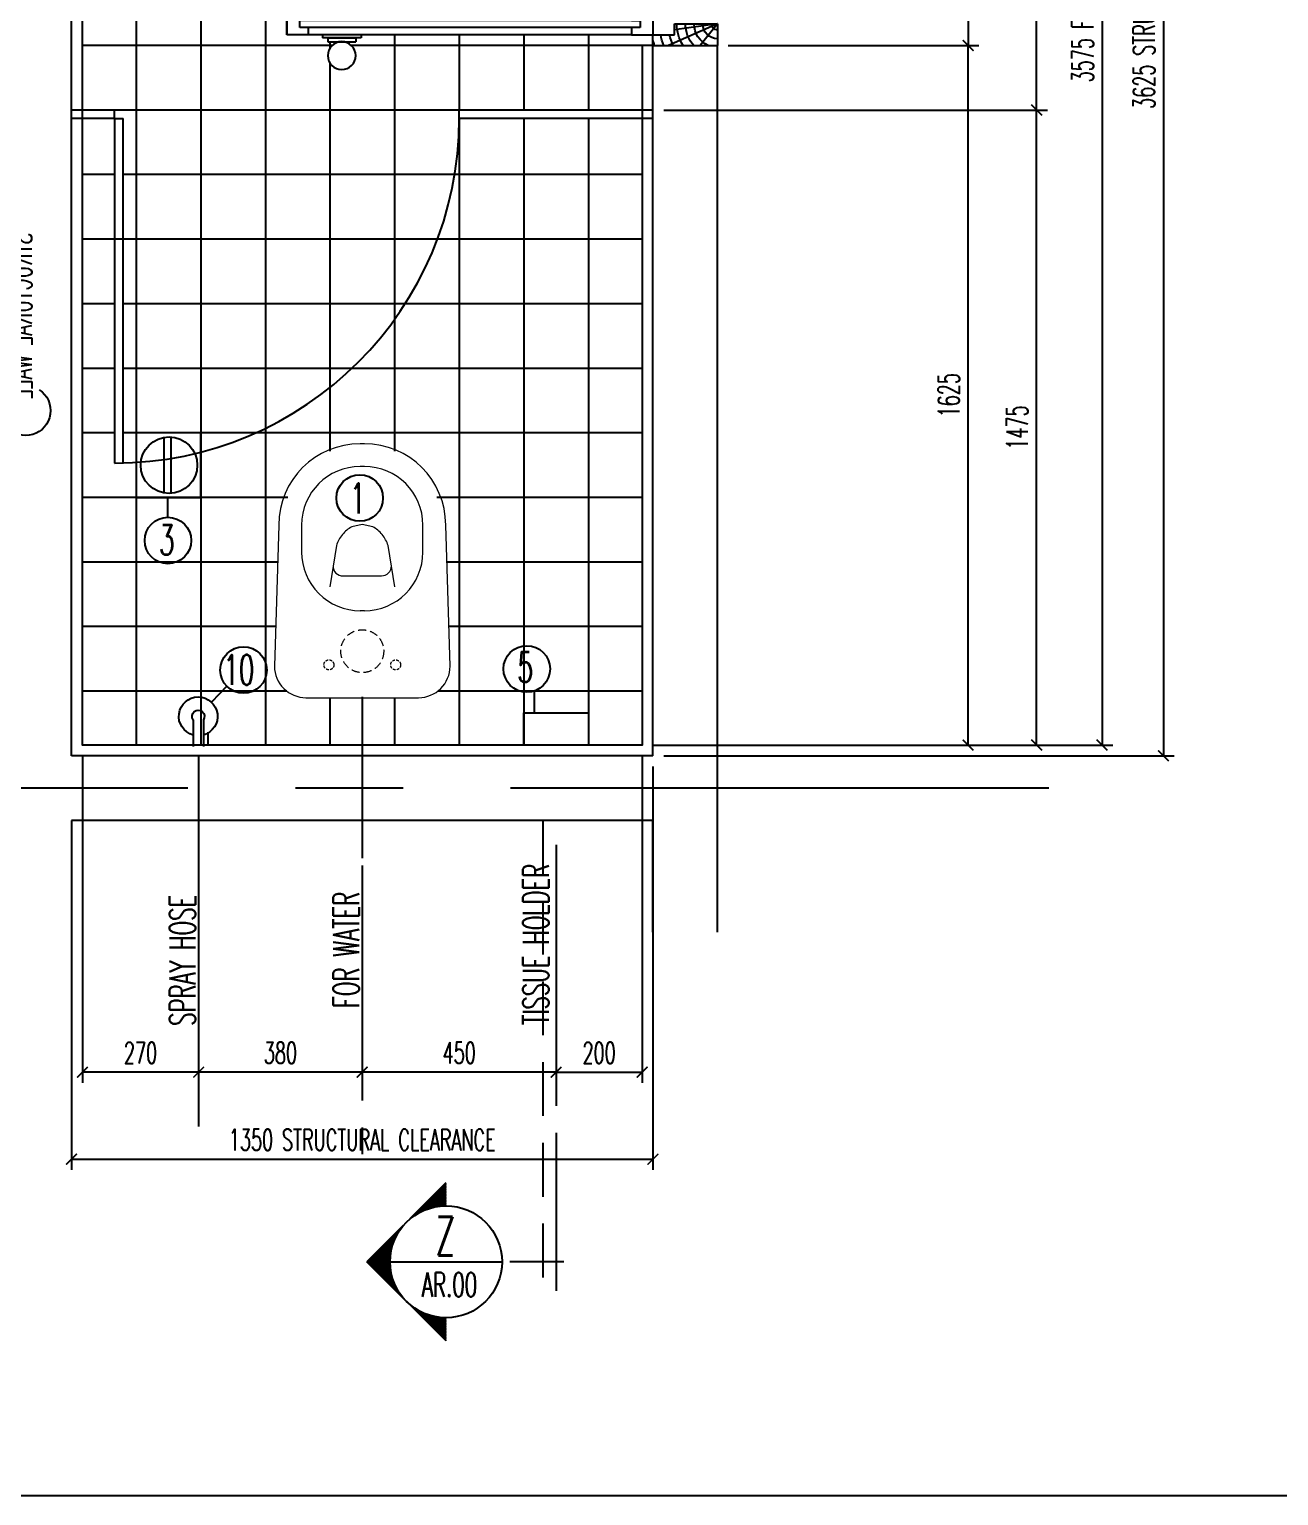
# Model space of a CAD drawing. Extents: x -171191 to -142314, y 196391 to 216316.
# Drawn here: x -165503 to -162602, y 196391 to 199797 of the extents above; entities that cross this region are included whole.
import ezdxf
from ezdxf.enums import TextEntityAlignment as Align

# ---------------------------------------------------------------- set-up
doc = ezdxf.new("R2010")
doc.units = 0
doc.header["$LTSCALE"] = 500
doc.header["$MEASUREMENT"] = 0
for name, pattern in [('CENTER2', [1.125, 0.75, -0.125, 0.125, -0.125]), ('CENTERX2', [4, 2.5, -0.5, 0.5, -0.5]), ('HIDDEN', [0.375, 0.25, -0.125]), ('HIDDEN2', [0.1875, 0.125, -0.0625])]:
    doc.linetypes.add(name, pattern=pattern)
doc.layers.get('0').update_dxf_attribs({"linetype": 'CONTINUOUS'})
doc.layers.get('DEFPOINTS').update_dxf_attribs({"linetype": 'CONTINUOUS'})
for name, color, linetype in [('AXES', 11, 'CENTERX2'), ('AXIS', 11, 'CENTER2'), ('DIM', 4, 'CONTINUOUS'), ('DIM-NEW', 4, 'CONTINUOUS'), ('Dimout', 4, 'CONTINUOUS'), ('DOOR', 2, 'CONTINUOUS'), ('DW', 7, 'CONTINUOUS'), ('ELE', 3, 'CONTINUOUS'), ('ELEV-MARK', 6, 'CONTINUOUS'), ('FIX', 2, 'CONTINUOUS'), ('JUMP', 2, 'CONTINUOUS'), ('PART', 9, 'CONTINUOUS'), ('Plaster', 7, 'CONTINUOUS'), ('Tile', 5, 'CONTINUOUS'), ('TITLE', 1, 'CONTINUOUS'), ('TXT', 2, 'CONTINUOUS'), ('WALL', 6, 'CONTINUOUS')]:
    doc.layers.add(name, color=color, linetype=linetype)
doc.styles.add('ROMANS', font='romans.shx', dxfattribs={"width": 0.6})
doc.dimstyles.new('R50', dxfattribs={"dimscale": 0, "dimtxt": 0.06, "dimasz": 0.03, "dimexe": 0.03, "dimexo": 0.03, "dimgap": 0.03, "dimtad": 1, "dimdec": 0, "dimlfac": 1000, "dimzin": 13, "dimdsep": 46, "dimtxsty": 'ROMANS', "dimblk": 'ARCHTICK', "dimcen": 0.09, "dimclrd": 4, "dimclre": 4, "dimclrt": 2, "dimadec": 0, "dimazin": 0, "dimtfac": 1, "dimtdec": 0, "dimtofl": 0, "dimtmove": 2, "dimatfit": 3, "dimldrblk": 'CLOSEDBLANK', "dimfxl": 0, "dimtolj": 1, "dimtzin": 0, "dimarcsym": 0})

# ---------------------------------------------------------------- blocks, each defined once
blk = doc.blocks.new('A0-BOX')
at = {"layer": 'TITLE'}
blk.add_line((0, 0), (113.3, 0), dxfattribs=at)
blk = doc.blocks.new('_ARCHTICK')
at = {"color": 0, "linetype": 'ByBlock', "const_width": 0.15}
blk.add_lwpolyline([(-0.5, -0.5), (0.5, 0.5)], dxfattribs=at)
blk = doc.blocks.new('*D70')
at = {"layer": 'DEFPOINTS', "color": 0}
for p in [(-164055, 201709.2), (-163164.1, 201709.2), (-164055, 199609.2)]:
    blk.add_point(p, dxfattribs=at)
at = {"layer": 'Dimout', "color": 4, "lineweight": -2}
for p, q in [((-164030, 201709.2), (-163139.1, 201709.2)), ((-163164.1, 199609.2), (-163164.1, 201709.2)), ((-164030, 199609.2), (-163139.1, 199609.2))]:
    blk.add_line(p, q, dxfattribs=at)
at = {"layer": 'Dimout', "color": 4, "lineweight": -2, "xscale": 25, "yscale": 25, "zscale": 25}
for p, rotation in [((-163164.1, 201709.2), 90), ((-163164.1, 199609.2), 270)]:
    blk.add_blockref('_ARCHTICK', p, dxfattribs=dict(at, rotation=rotation))
at = {"layer": 'Dimout', "color": 2, "insert": (-163209.1, 200659.2), "char_height": 50, "attachment_point": 5, "rotation": 90, "style": 'ROMANS'}
blk.add_mtext('\\A1;2100', dxfattribs=at)
blk = doc.blocks.new('_ClosedBlank')
at = {"color": 0, "linetype": 'ByBlock', "lineweight": -2}
for p, q in [((-1, 0.17), (0, 0)), ((-1, 0.17), (-1, -0.17)), ((0, 0), (-1, -0.17))]:
    blk.add_line(p, q, dxfattribs=at)
blk = doc.blocks.new('*D50')
at = {"layer": 'DEFPOINTS', "color": 0}
for p in [(-164055, 201734.2), (-164055, 198109.2), (-162869.7, 198109.2)]:
    blk.add_point(p, dxfattribs=at)
at = {"layer": 'Dimout', "color": 4, "lineweight": -2}
for p, q in [((-164030, 201734.2), (-162844.7, 201734.2)), ((-162869.7, 201734.2), (-162869.7, 198109.2)), ((-164030, 198109.2), (-162844.7, 198109.2))]:
    blk.add_line(p, q, dxfattribs=at)
at = {"layer": 'Dimout', "color": 4, "lineweight": -2, "xscale": 25, "yscale": 25, "zscale": 25}
for p, rotation in [((-162869.7, 201734.2), 90), ((-162869.7, 198109.2), 270)]:
    blk.add_blockref('_ARCHTICK', p, dxfattribs=dict(at, rotation=rotation))
at = {"layer": 'Dimout', "color": 2, "insert": (-162914.7, 199921.7), "char_height": 50, "attachment_point": 5, "rotation": 90, "style": 'ROMANS'}
blk.add_mtext('\\A1;3625 STRUCTURAL CLEARANCE', dxfattribs=at)
blk = doc.blocks.new('*D49')
at = {"layer": 'DEFPOINTS', "color": 0}
for p in [(-164080, 201709.2), (-164080, 198134.2), (-163012.1, 198134.2)]:
    blk.add_point(p, dxfattribs=at)
at = {"layer": 'Dimout', "color": 4, "lineweight": -2}
for p, q in [((-164055, 201709.2), (-162987.1, 201709.2)), ((-163012.1, 201709.2), (-163012.1, 198134.2)), ((-164055, 198134.2), (-162987.1, 198134.2))]:
    blk.add_line(p, q, dxfattribs=at)
at = {"layer": 'Dimout', "color": 4, "lineweight": -2, "xscale": 25, "yscale": 25, "zscale": 25}
for p, rotation in [((-163012.1, 201709.2), 90), ((-163012.1, 198134.2), 270)]:
    blk.add_blockref('_ARCHTICK', p, dxfattribs=dict(at, rotation=rotation))
at = {"layer": 'Dimout', "color": 2, "insert": (-163057.1, 199921.7), "char_height": 50, "attachment_point": 5, "rotation": 90, "style": 'ROMANS'}
blk.add_mtext('\\A1;3575 FINISH CLEARANCE', dxfattribs=at)
blk = doc.blocks.new('*X33')
at = {"color": 0}
for p, q in [((14608.2, 7876.6), (14819.3, 8087.6)), ((14625.3, 7890.1), (14821.1, 8085.9)), ((14637.3, 7898.5), (14822.8, 8084.1)), ((14647.2, 7905), (14824.6, 8082.3)), ((14656, 7910.3), (14826.4, 8080.6)), ((14664.1, 7914.7), (14828.1, 8078.8)), ((14671.5, 7918.6), (14829.9, 8077)), ((14678.4, 7922), (14831.7, 8075.3)), ((14685, 7925.1), (14833.4, 8073.5)), ((14691.3, 7927.9), (14835.2, 8071.7)), ((14697.4, 7930.3), (14837, 8070)), ((14703.2, 7932.6), (14838.7, 8068.2)), ((14708.8, 7934.7), (14840.5, 8066.4)), ((14714.2, 7936.6), (14842.3, 8064.7)), ((14719.5, 7938.3), (14844, 8062.9)), ((14724.6, 7939.9), (14845.8, 8061.1)), ((14729.6, 7941.4), (14847.6, 8059.3)), ((14734.5, 7942.7), (14849.3, 8057.6)), ((14739.3, 7944), (14851.1, 8055.8)), ((14743.9, 7945.1), (14852.9, 8054)), ((14748.5, 7946.1), (14854.6, 8052.3)), ((14753, 7947.1), (14856.4, 8050.5)), ((14757.4, 7948), (14858.2, 8048.7)), ((14761.8, 7948.8), (14859.9, 8047)), ((14766, 7949.5), (14861.7, 8045.2)), ((14770.2, 7950.2), (14863.5, 8043.4)), ((14774.3, 7950.8), (14865.3, 8041.7)), ((14778.4, 7951.3), (14867, 8039.9)), ((14782.4, 7951.8), (14868.8, 8038.1)), ((14786.4, 7952.2), (14870.6, 8036.4)), ((14790.3, 7952.5), (14872.3, 8034.6)), ((14794.1, 7952.9), (14874.1, 8032.8)), ((14797.9, 7953.1), (14875.9, 8031.1)), ((14801.7, 7953.3), (14877.6, 8029.3)), ((14805.4, 7953.5), (14879.4, 8027.5)), ((14809, 7953.6), (14881.2, 8025.8)), ((14812.7, 7953.7), (14882.9, 8024)), ((14816.2, 7953.8), (14884.7, 8022.2)), ((14819.8, 7953.8), (14886.5, 8020.5)), ((14823.3, 7953.7), (14888.2, 8018.7)), ((14826.8, 7953.7), (14890, 8016.9)), ((14830.2, 7953.6), (14891.8, 8015.2)), ((14833.6, 7953.4), (14893.5, 8013.4)), ((14836.9, 7953.3), (14895.3, 8011.6)), ((14840.3, 7953), (14897.1, 8009.8)), ((14843.6, 7952.8), (14898.8, 8008.1)), ((14846.8, 7952.5), (14900.6, 8006.3)), ((14850.1, 7952.2), (14902.4, 8004.5)), ((14853.3, 7951.9), (14904.1, 8002.8)), ((14856.5, 7951.6), (14905.9, 8001)), ((14859.6, 7951.2), (14907.7, 7999.2)), ((14862.7, 7950.8), (14909.4, 7997.5)), ((14865.8, 7950.3), (14911.2, 7995.7)), ((14868.9, 7949.9), (14913, 7993.9)), ((14871.9, 7949.4), (14914.7, 7992.2)), ((14875, 7948.8), (14916.5, 7990.4)), ((14877.9, 7948.3), (14918.3, 7988.6)), ((14880.9, 7947.7), (14920.1, 7986.9)), ((14883.9, 7947.1), (14921.8, 7985.1)), ((14886.8, 7946.5), (14923.6, 7983.3)), ((14889.7, 7945.9), (14925.4, 7981.6)), ((14892.6, 7945.2), (14927.1, 7979.8)), ((14895.4, 7944.6), (14928.9, 7978)), ((14898.2, 7943.8), (14930.7, 7976.3)), ((14901.1, 7943.1), (14932.4, 7974.5)), ((14903.8, 7942.4), (14934.2, 7972.7)), ((14906.6, 7941.6), (14936, 7971)), ((14909.4, 7940.8), (14937.7, 7969.2)), ((14912.1, 7940), (14939.5, 7967.4)), ((14914.8, 7939.2), (14941.3, 7965.7)), ((14917.5, 7938.3), (14943, 7963.9)), ((14920.2, 7937.5), (14944.8, 7962.1)), ((14922.8, 7936.6), (14946.6, 7960.4)), ((14925.4, 7935.7), (14948.3, 7958.6)), ((14928.1, 7934.8), (14950.1, 7956.8)), ((14930.6, 7933.8), (14951.9, 7955)), ((14933.2, 7932.9), (14953.6, 7953.3)), ((14935.8, 7931.9), (14955.4, 7951.5)), ((14938.3, 7930.9), (14957.2, 7949.7)), ((14940.8, 7929.9), (14958.9, 7948)), ((14943.3, 7928.8), (14960.7, 7946.2)), ((14945.8, 7927.8), (14962.5, 7944.4)), ((14948.3, 7926.7), (14964.2, 7942.7)), ((14950.8, 7925.7), (14966, 7940.9)), ((14953.2, 7924.6), (14967.8, 7939.1)), ((14955.6, 7923.4), (14969.5, 7937.4)), ((14958, 7922.3), (14971.3, 7935.6)), ((14960.4, 7921.2), (14973.1, 7933.8)), ((14962.8, 7920), (14974.9, 7932.1)), ((14965.1, 7918.8), (14976.6, 7930.3)), ((14967.5, 7917.6), (14978.4, 7928.5)), ((14969.8, 7916.4), (14980.2, 7926.8)), ((14972.1, 7915.2), (14981.9, 7925)), ((14974.4, 7914), (14983.7, 7923.2)), ((14976.7, 7912.7), (14985.5, 7921.5)), ((14979, 7911.4), (14987.2, 7919.7)), ((14360.4, 7628.8), (14570.7, 7839.1)), ((14981.2, 7910.1), (14989, 7917.9)), ((14983.4, 7908.8), (14990.8, 7916.2)), ((14985.7, 7907.5), (14992.5, 7914.4)), ((14987.9, 7906.2), (14994.3, 7912.6)), ((14990, 7904.8), (14996.1, 7910.9)), ((14992.2, 7903.5), (14997.8, 7909.1)), ((14994.4, 7902.1), (14999.6, 7907.3)), ((14996.5, 7900.7), (15001.4, 7905.6)), ((14998.6, 7899.3), (15003.1, 7903.8)), ((15000.8, 7897.9), (15004.9, 7902)), ((15002.9, 7896.4), (15006.7, 7900.2)), ((15005, 7895), (15008.4, 7898.5)), ((15007, 7893.5), (15010.2, 7896.7)), ((15009.1, 7892.1), (15012, 7894.9)), ((15011.1, 7890.6), (15013.7, 7893.2)), ((15013.2, 7889.1), (15015.5, 7891.4)), ((15015.2, 7887.5), (15017.3, 7889.6)), ((15017.2, 7886), (15019, 7887.9)), ((15019.2, 7884.5), (15020.8, 7886.1)), ((15021.1, 7882.9), (15022.6, 7884.3)), ((15023.1, 7881.3), (15024.3, 7882.6)), ((15025, 7879.7), (15026.1, 7880.8)), ((15027, 7878.1), (15027.9, 7879)), ((15028.9, 7876.5), (15029.7, 7877.3)), ((15030.8, 7874.9), (15031.4, 7875.5)), ((15032.7, 7873.2), (15033.2, 7873.7)), ((15034.6, 7871.6), (15035, 7872)), ((15036.4, 7869.9), (15036.7, 7870.2)), ((15038.3, 7868.2), (15038.5, 7868.4)), ((15040.1, 7866.5), (15040.3, 7866.7)), ((15041.9, 7864.8), (15042, 7864.9)), ((15043.7, 7863.1), (15043.8, 7863.1)), ((15045.5, 7861.3), (15045.6, 7861.4)), ((15047.3, 7859.6), (15047.3, 7859.6)), ((15050.9, 7856), (15050.9, 7856.1)), ((15052.6, 7854.2), (15052.6, 7854.3)), ((15054.3, 7852.4), (15054.4, 7852.5)), ((15056, 7850.6), (15056.2, 7850.8)), ((15057.7, 7848.8), (15057.9, 7849)), ((15059.4, 7846.9), (15059.7, 7847.2)), ((15061.1, 7845.1), (15061.5, 7845.4)), ((15062.8, 7843.2), (15063.2, 7843.7)), ((15064.4, 7841.3), (15065, 7841.9)), ((15066, 7839.4), (15066.8, 7840.1)), ((15067.7, 7837.5), (15068.5, 7838.4)), ((15069.3, 7835.6), (15070.3, 7836.6)), ((15070.8, 7833.6), (15072.1, 7834.8)), ((14364, 7628.8), (14557.2, 7822)), ((14367.5, 7628.8), (14548.8, 7810)), ((14371, 7628.8), (14542.3, 7800.1)), ((14374.6, 7628.8), (14537, 7791.3)), ((14378.1, 7628.8), (14532.6, 7783.2)), ((14381.6, 7628.8), (14528.7, 7775.8)), ((14385.2, 7628.8), (14525.3, 7768.9)), ((14388.7, 7628.8), (14522.2, 7762.3)), ((14392.3, 7628.8), (14519.4, 7756)), ((14395.8, 7628.8), (14517, 7749.9)), ((15072.4, 7831.7), (15073.8, 7833.1)), ((15074, 7829.7), (15075.6, 7831.3)), ((15075.5, 7827.7), (15077.4, 7829.5)), ((15077.1, 7825.7), (15079.1, 7827.8)), ((15078.6, 7823.7), (15080.9, 7826)), ((15080.1, 7821.7), (15082.7, 7824.2)), ((15081.6, 7819.6), (15084.5, 7822.5)), ((15083.1, 7817.6), (15086.2, 7820.7)), ((15084.5, 7815.5), (15088, 7818.9)), ((15086, 7813.4), (15089.8, 7817.2)), ((15087.4, 7811.3), (15091.5, 7815.4)), ((15088.9, 7809.2), (15093.3, 7813.6)), ((15090.3, 7807.1), (15095.1, 7811.9)), ((15091.7, 7804.9), (15096.8, 7810.1)), ((15093, 7802.8), (15098.6, 7808.3)), ((15094.4, 7800.6), (15100.4, 7806.6)), ((15095.7, 7798.4), (15102.1, 7804.8)), ((15097.1, 7796.2), (15103.9, 7803)), ((15098.4, 7794), (15105.7, 7801.3)), ((15099.7, 7791.8), (15107.4, 7799.5)), ((15101, 7789.5), (15109.2, 7797.7)), ((15102.3, 7787.2), (15111, 7796)), ((15103.5, 7785), (15112.7, 7794.2)), ((15104.8, 7782.7), (15114.5, 7792.4)), ((15106, 7780.4), (15116.3, 7790.6)), ((15107.2, 7778.1), (15118, 7788.9)), ((15108.4, 7775.7), (15119.8, 7787.1)), ((15109.6, 7773.4), (15121.6, 7785.3)), ((15110.8, 7771), (15123.3, 7783.6)), ((15111.9, 7768.6), (15125.1, 7781.8)), ((15113, 7766.2), (15126.9, 7780)), ((15114.2, 7763.8), (15128.6, 7778.3)), ((15115.3, 7761.3), (15130.4, 7776.5)), ((15116.3, 7758.9), (15132.2, 7774.7)), ((15117.4, 7756.4), (15134, 7773)), ((15118.5, 7753.9), (15135.7, 7771.2)), ((15119.5, 7751.4), (15137.5, 7769.4)), ((15120.5, 7748.9), (15139.3, 7767.7)), ((15121.5, 7746.4), (15141, 7765.9)), ((15122.5, 7743.8), (15142.8, 7764.1)), ((15123.4, 7741.2), (15144.6, 7762.4)), ((15124.4, 7738.7), (15146.3, 7760.6)), ((15125.3, 7736), (15148.1, 7758.8)), ((15126.2, 7733.4), (15149.9, 7757.1)), ((15127.1, 7730.8), (15151.6, 7755.3)), ((15128, 7728.1), (15153.4, 7753.5)), ((15128.8, 7725.4), (15155.2, 7751.8)), ((15129.7, 7722.7), (15156.9, 7750)), ((14399.3, 7628.8), (14514.7, 7744.1)), ((14402.9, 7628.8), (14512.6, 7738.5)), ((14406.4, 7628.8), (14510.7, 7733.1)), ((14409.9, 7628.8), (14509, 7727.8)), ((14413.5, 7628.8), (14507.4, 7722.7)), ((14417, 7628.8), (14505.9, 7717.7)), ((14420.5, 7628.8), (14504.6, 7712.8)), ((14424.1, 7628.8), (14503.3, 7708)), ((14427.6, 7628.8), (14502.2, 7703.4)), ((14431.1, 7628.8), (14501.2, 7698.8)), ((14434.7, 7628.8), (14500.2, 7694.3)), ((14438.2, 7628.8), (14499.3, 7689.9)), ((14441.8, 7628.8), (14498.5, 7685.5)), ((14445.3, 7628.8), (14497.8, 7681.3)), ((14448.8, 7628.8), (14497.1, 7677.1)), ((14452.4, 7628.8), (14496.5, 7673)), ((14455.9, 7628.8), (14496, 7668.9)), ((14459.4, 7628.8), (14495.5, 7664.9)), ((15130.5, 7720), (15158.7, 7748.2)), ((15131.3, 7717.2), (15160.5, 7746.5)), ((15132, 7714.5), (15162.2, 7744.7)), ((15132.8, 7711.7), (15164, 7742.9)), ((15133.5, 7708.9), (15165.8, 7741.1)), ((15134.2, 7706), (15167.5, 7739.4)), ((15134.9, 7703.2), (15169.3, 7737.6)), ((15135.6, 7700.3), (15171.1, 7735.8)), ((15136.2, 7697.4), (15172.8, 7734.1)), ((15136.8, 7694.5), (15174.6, 7732.3)), ((15137.4, 7691.6), (15176.4, 7730.5)), ((15138, 7688.6), (15178.1, 7728.8)), ((15138.5, 7685.6), (15179.9, 7727)), ((15139, 7682.6), (15181.7, 7725.2)), ((15139.5, 7679.6), (15183.4, 7723.5)), ((15140, 7676.5), (15185.2, 7721.7)), ((15140.4, 7673.4), (15187, 7719.9)), ((15140.9, 7670.3), (15188.8, 7718.2)), ((15141.3, 7667.1), (15190.5, 7716.4)), ((15141.6, 7664), (15192.3, 7714.6)), ((15141.9, 7660.8), (15194.1, 7712.9)), ((15142.2, 7657.5), (15195.8, 7711.1)), ((15142.5, 7654.3), (15197.6, 7709.3)), ((15142.8, 7651), (15199.4, 7707.6)), ((15143, 7647.6), (15201.1, 7705.8)), ((15143.2, 7644.3), (15202.9, 7704)), ((15143.3, 7640.9), (15204.7, 7702.3)), ((15143.4, 7637.5), (15206.4, 7700.5)), ((15143.5, 7634), (15208.2, 7698.7)), ((15143.5, 7630.5), (15210, 7697)), ((15145.3, 7628.8), (15211.7, 7695.2)), ((15148.9, 7628.8), (15213.5, 7693.4)), ((15152.4, 7628.8), (15215.3, 7691.7)), ((15155.9, 7628.8), (15217, 7689.9)), ((15159.5, 7628.8), (15218.8, 7688.1)), ((15163, 7628.8), (15220.6, 7686.3)), ((15166.5, 7628.8), (15222.3, 7684.6)), ((15170.1, 7628.8), (15224.1, 7682.8)), ((15173.6, 7628.8), (15225.9, 7681)), ((15177.1, 7628.8), (15227.6, 7679.3)), ((15180.7, 7628.8), (15229.4, 7677.5)), ((15184.2, 7628.8), (15231.2, 7675.7)), ((15187.7, 7628.8), (15232.9, 7674)), ((15191.3, 7628.8), (15234.7, 7672.2)), ((15194.8, 7628.8), (15236.5, 7670.4)), ((15198.4, 7628.8), (15238.2, 7668.7)), ((15201.9, 7628.8), (15240, 7666.9)), ((15205.4, 7628.8), (15241.8, 7665.1)), ((14463, 7628.8), (14495.1, 7660.9)), ((14466.5, 7628.8), (14494.8, 7657)), ((14470, 7628.8), (14494.4, 7653.2)), ((14473.6, 7628.8), (14494.2, 7649.4)), ((14477.1, 7628.8), (14494, 7645.6)), ((14480.6, 7628.8), (14493.8, 7641.9)), ((14484.2, 7628.8), (14493.7, 7638.3)), ((14487.7, 7628.8), (14493.6, 7634.6)), ((14491.2, 7628.8), (14493.5, 7631.1)), ((15209, 7628.8), (15243.6, 7663.4)), ((15212.5, 7628.8), (15245.3, 7661.6)), ((15216, 7628.8), (15247.1, 7659.8)), ((15219.6, 7628.8), (15248.9, 7658.1)), ((15223.1, 7628.8), (15250.6, 7656.3)), ((15226.6, 7628.8), (15252.4, 7654.5)), ((15230.2, 7628.8), (15254.2, 7652.8)), ((15233.7, 7628.8), (15255.9, 7651)), ((15237.2, 7628.8), (15257.7, 7649.2)), ((15240.8, 7628.8), (15259.5, 7647.5)), ((15244.3, 7628.8), (15261.2, 7645.7)), ((15247.9, 7628.8), (15263, 7643.9)), ((15251.4, 7628.8), (15264.8, 7642.2)), ((15254.9, 7628.8), (15266.5, 7640.4)), ((15258.5, 7628.8), (15268.3, 7638.6)), ((15262, 7628.8), (15270.1, 7636.9)), ((15265.5, 7628.8), (15271.8, 7635.1)), ((15269.1, 7628.8), (15273.6, 7633.3)), ((15272.6, 7628.8), (15275.4, 7631.5)), ((15276.1, 7628.8), (15277.1, 7629.8))]:
    blk.add_line(p, q, dxfattribs=at)
blk = doc.blocks.new('*D79')
at = {"layer": 'DEFPOINTS', "color": 0}
for p in [(-163855, 200659.2), (-163855, 199759.2), (-163323, 199759.2)]:
    blk.add_point(p, dxfattribs=at)
at = {"layer": 'Dimout', "color": 4, "lineweight": -2}
for p, q in [((-163830, 200659.2), (-163298, 200659.2)), ((-163323, 200659.2), (-163323, 199759.2)), ((-163830, 199759.2), (-163298, 199759.2))]:
    blk.add_line(p, q, dxfattribs=at)
at = {"layer": 'Dimout', "color": 4, "lineweight": -2, "xscale": 25, "yscale": 25, "zscale": 25}
for p, rotation in [((-163323, 200659.2), 90), ((-163323, 199759.2), 270)]:
    blk.add_blockref('_ARCHTICK', p, dxfattribs=dict(at, rotation=rotation))
at = {"layer": 'Dimout', "color": 2, "insert": (-163368, 200209.2), "char_height": 50, "attachment_point": 5, "rotation": 90, "style": 'ROMANS'}
blk.add_mtext('\\A1;900', dxfattribs=at)
blk = doc.blocks.new('A$C67076F16')
at = {"layer": 'DIM-NEW'}
for p, q in [((0.0127, 0.0913), (0.1876, 0.0913)), ((0.0138, 0.1136), (0.1863, 0.1136))]:
    blk.add_line(p, q, dxfattribs=at)
at = {"layer": 'DW'}
blk.add_lwpolyline([(0, 0.2), (0, 0), (0.2, 0), (0.2, 0.2)], close=True, dxfattribs=at)
at = {"layer": 'FIX', "color": 2}
blk.add_circle((0.1, 0.0983), 0.0876, dxfattribs=at)
blk = doc.blocks.new('STTRUC.WALL')
at = {"layer": 'DIM'}
blk.add_arc((-0.0435, -0.0496), 0.066, 213.1771, 48.7793, dxfattribs=at)
at = {"layer": 'WALL'}
for q in [(-0.0228, -0.0234), (0.0318, -0.0075)]:
    blk.add_line((0, 0), q, dxfattribs=at)
at = {"layer": 'TXT', "style": 'ROMANS', "width": 0.6}
blk.add_text('STRUCTURAL WALL', height=0.06, dxfattribs=at).set_placement((-0.516, -0.066))
blk = doc.blocks.new('DOOR90')
at = {"layer": 'DOOR', "color": 0, "linetype": 'ByBlock'}
for p, q in [((-150, 0), (-150, -25)), ((-150, 0), (0, 0)), ((0, -50), (0, 0)), ((-1000, -25), (-1000, -75)), ((-1000, -75), (-1000, -25)), ((-950, -25), (-1000, -25)), ((-950, -25), (-950, -42)), ((-917.6, -25), (-917.6, -17.8)), ((-827.6, -17.8), (-917.6, -17.8)), ((-905, -17.8), (-905, -8.8)), ((-905, -8.8), (-840.2, -8.8)), ((-905, -17.8), (-840.2, -17.8)), ((-840.2, -17.8), (-840.2, -8.8)), ((-827.6, -25), (-827.6, -17.8)), ((-200, -42), (-200, -25)), ((-200, -25), (-150, -25)), ((-150, -75), (-150, -25)), ((-150, -25), (-100, -25)), ((-100, -25), (-100, -50)), ((-970, -42), (-970, -58)), ((-950, -42), (-970, -42)), ((-950, -58), (-970, -58)), ((-950, -58), (-950, -75)), ((-180, -42), (-200, -42)), ((-200, -75), (-200, -58)), ((-200, -58), (-180, -58)), ((-180, -58), (-180, -42)), ((-100, -50), (0, -50)), ((-950, -75), (-1000, -75)), ((-917.6, -75), (-917.6, -82.2)), ((-827.6, -82.2), (-917.6, -82.2)), ((-905, -82.2), (-905, -91.2)), ((-905, -82.2), (-840.2, -82.2)), ((-905, -91.2), (-840.2, -91.2)), ((-840.2, -82.2), (-840.2, -91.2)), ((-827.6, -75), (-827.6, -82.2)), ((-150, -75), (-200, -75)), ((-100, -850), (0, -850)), ((-100, -875), (-100, -850)), ((0, -850), (0, -900)), ((-150, -900), (-150, -875)), ((-150, -875), (-100, -875)), ((0, -900), (-150, -900)), ((-150, -900), (0, -900))]:
    blk.add_line(p, q, dxfattribs=at)
at = {"layer": 'DOOR', "color": 9, "linetype": 'ByBlock'}
for p, q in [((0, -50), (-113.7, 0)), ((0, -50), (-40.1, 0)), ((0, -50), (-100, -36.6)), ((0, -850), (-113.7, -900)), ((0, -850), (-100, -863.4)), ((0, -850), (-40.1, -900))]:
    blk.add_line(p, q, dxfattribs=at)
at = {"layer": 'DOOR', "linetype": 'ByBlock'}
for p, q in [((-200, -25), (-950, -25)), ((-200, -42), (-950, -42)), ((-200, -58), (-950, -58)), ((-950, -75), (-200, -75))]:
    blk.add_line(p, q, dxfattribs=at)
at = {"layer": 'DOOR', "color": 0, "linetype": 'ByBlock'}
for centre in [(-872.6, 23.5), (-872.6, -123.5)]:
    blk.add_circle(centre, 32.4, dxfattribs=at)
at = {"layer": 'DOOR', "color": 9, "linetype": 'ByBlock'}
for centre, radius, start, end in [((0, -50), 154.4, 161.1053, 166.2858), ((0, -50), 134.4, 158.1598, 169.28), ((0, -50), 94.4, 148.0182, 180), ((0, -50), 74.4, 137.7764, 180), ((0, -50), 114.4, 154.0838, 167.3774), ((0, -50), 54.4, 113.2074, 180), ((0, -50), 34.4, 90, 180), ((0, -50), 14.4, 90, 180), ((0, -850), 94.4, 180, 211.9818), ((0, -850), 74.4, 180, 222.2236), ((0, -850), 54.4, 180, 246.7926), ((0, -850), 34.4, 180, 270), ((0, -850), 14.4, 180, 270), ((0, -850), 134.4, 190.72, 201.8402), ((0, -850), 154.4, 193.7142, 198.8947)]:
    blk.add_arc(centre, radius, start, end, dxfattribs=at)
at = {"layer": 'DOOR', "linetype": 'HIDDEN', "ltscale": 0.5}
blk.add_arc((-150, -25), 850, 180, 270, dxfattribs=at)
blk = doc.blocks.new('A$C785E76E1')
at = {"layer": 'JUMP'}
for p, q in [((0.033, 0.0529), (0.033, 0.1149)), ((0.057, 0.0529), (0.057, 0.1149))]:
    blk.add_line(p, q, dxfattribs=at)
for radius, start, end in [(0.045, 105.4782, 74.5218), (0.0144, 146.4427, 33.5573)]:
    blk.add_arc((0.045, 0.045), radius, start, end, dxfattribs=at)
blk = doc.blocks.new('*D55')
at = {"layer": 'DEFPOINTS', "color": 0}
for p in [(-164080, 198134.2), (-164280, 197927.8), (-164080, 197374.3)]:
    blk.add_point(p, dxfattribs=at)
at = {"layer": 'Dimout', "color": 4, "lineweight": -2}
for p, q in [((-164080, 198109.2), (-164080, 197349.3)), ((-164280, 197902.8), (-164280, 197349.3)), ((-164280, 197374.3), (-164080, 197374.3))]:
    blk.add_line(p, q, dxfattribs=at)
at = {"layer": 'Dimout', "color": 4, "lineweight": -2, "xscale": 25, "yscale": 25, "zscale": 25, "rotation": 180}
blk.add_blockref('_ARCHTICK', (-164280, 197374.3), dxfattribs=at)
at = {"layer": 'Dimout', "color": 4, "lineweight": -2, "xscale": 25, "yscale": 25, "zscale": 25}
blk.add_blockref('_ARCHTICK', (-164080, 197374.3), dxfattribs=at)
at = {"layer": 'Dimout', "color": 2, "insert": (-164180, 197419.3), "char_height": 50, "attachment_point": 5, "style": 'ROMANS'}
blk.add_mtext('\\A1;200', dxfattribs=at)
blk = doc.blocks.new('*D54')
at = {"layer": 'DEFPOINTS', "color": 0}
for p in [(-164055, 198109.2), (-165405, 197959.2), (-164055, 197172.2)]:
    blk.add_point(p, dxfattribs=at)
at = {"layer": 'Dimout', "color": 4, "lineweight": -2}
for p, q in [((-164055, 198084.2), (-164055, 197147.2)), ((-165405, 197934.2), (-165405, 197147.2)), ((-165405, 197172.2), (-164055, 197172.2))]:
    blk.add_line(p, q, dxfattribs=at)
at = {"layer": 'Dimout', "color": 4, "lineweight": -2, "xscale": 25, "yscale": 25, "zscale": 25, "rotation": 180}
blk.add_blockref('_ARCHTICK', (-165405, 197172.2), dxfattribs=at)
at = {"layer": 'Dimout', "color": 4, "lineweight": -2, "xscale": 25, "yscale": 25, "zscale": 25}
blk.add_blockref('_ARCHTICK', (-164055, 197172.2), dxfattribs=at)
at = {"layer": 'Dimout', "color": 2, "insert": (-164730, 197217.2), "char_height": 50, "attachment_point": 5, "style": 'ROMANS'}
blk.add_mtext('\\A1;1350 STRUCTURAL CLEARANCE', dxfattribs=at)
blk = doc.blocks.new('*D53')
at = {"layer": 'DEFPOINTS', "color": 0}
for p in [(-165110, 197879.2), (-164730, 197879.2), (-165110, 197374.3)]:
    blk.add_point(p, dxfattribs=at)
at = {"layer": 'Dimout', "color": 4, "lineweight": -2}
for p, q in [((-165110, 197854.2), (-165110, 197349.3)), ((-164730, 197854.2), (-164730, 197349.3)), ((-164730, 197374.3), (-165110, 197374.3))]:
    blk.add_line(p, q, dxfattribs=at)
at = {"layer": 'Dimout', "color": 4, "lineweight": -2, "xscale": 25, "yscale": 25, "zscale": 25, "rotation": 180}
blk.add_blockref('_ARCHTICK', (-165110, 197374.3), dxfattribs=at)
at = {"layer": 'Dimout', "color": 4, "lineweight": -2, "xscale": 25, "yscale": 25, "zscale": 25}
blk.add_blockref('_ARCHTICK', (-164730, 197374.3), dxfattribs=at)
at = {"layer": 'Dimout', "color": 2, "insert": (-164920, 197419.3), "char_height": 50, "attachment_point": 5, "style": 'ROMANS'}
blk.add_mtext('\\A1;380', dxfattribs=at)
blk = doc.blocks.new('*D52')
at = {"layer": 'DEFPOINTS', "color": 0}
for p in [(-164730, 197879.2), (-164280, 197869.8), (-164730, 197374.3)]:
    blk.add_point(p, dxfattribs=at)
at = {"layer": 'Dimout', "color": 4, "lineweight": -2}
for p, q in [((-164730, 197854.2), (-164730, 197349.3)), ((-164280, 197844.8), (-164280, 197349.3)), ((-164280, 197374.3), (-164730, 197374.3))]:
    blk.add_line(p, q, dxfattribs=at)
at = {"layer": 'Dimout', "color": 4, "lineweight": -2, "xscale": 25, "yscale": 25, "zscale": 25, "rotation": 180}
blk.add_blockref('_ARCHTICK', (-164730, 197374.3), dxfattribs=at)
at = {"layer": 'Dimout', "color": 4, "lineweight": -2, "xscale": 25, "yscale": 25, "zscale": 25}
blk.add_blockref('_ARCHTICK', (-164280, 197374.3), dxfattribs=at)
at = {"layer": 'Dimout', "color": 2, "insert": (-164505, 197419.3), "char_height": 50, "attachment_point": 5, "style": 'ROMANS'}
blk.add_mtext('\\A1;450', dxfattribs=at)
blk = doc.blocks.new('*D51')
at = {"layer": 'DEFPOINTS', "color": 0}
for p in [(-165380, 198134.2), (-165110, 197879.2), (-165380, 197374.3)]:
    blk.add_point(p, dxfattribs=at)
at = {"layer": 'Dimout', "color": 4, "lineweight": -2}
for p, q in [((-165380, 198109.2), (-165380, 197349.3)), ((-165110, 197854.2), (-165110, 197349.3)), ((-165110, 197374.3), (-165380, 197374.3))]:
    blk.add_line(p, q, dxfattribs=at)
at = {"layer": 'Dimout', "color": 4, "lineweight": -2, "xscale": 25, "yscale": 25, "zscale": 25, "rotation": 180}
blk.add_blockref('_ARCHTICK', (-165380, 197374.3), dxfattribs=at)
at = {"layer": 'Dimout', "color": 4, "lineweight": -2, "xscale": 25, "yscale": 25, "zscale": 25}
blk.add_blockref('_ARCHTICK', (-165110, 197374.3), dxfattribs=at)
at = {"layer": 'Dimout', "color": 2, "insert": (-165245, 197419.3), "char_height": 50, "attachment_point": 5, "style": 'ROMANS'}
blk.add_mtext('\\A1;270', dxfattribs=at)
blk = doc.blocks.new('WC1')
at = {"layer": 'FIX', "lineweight": 20}
for p, q in [((-210, 203.8), (-538, 193.8)), ((-475, 140.8), (-538, 140.8)), ((-394.8, 75.7), (-490.4, 60.1)), ((-727, 4.8), (-727, -4.8)), ((-674, 4.8), (-674, -4.8)), ((-533.7, 24.2), (-539.5, 0)), ((-539.5, 0), (-533.7, -24.2)), ((-339, 4.8), (-339, -4.8)), ((-490.4, -60.1), (-394.8, -75.7)), ((-538, -140.8), (-475, -140.8)), ((-538, -193.8), (-210, -203.8))]:
    blk.add_line(p, q, dxfattribs=at)
at = {"layer": 'FIX', "linetype": 'Continuous', "lineweight": 20}
blk.add_line((-420.1, -47.3), (-420.4, 44.6), dxfattribs=at)
at = {"layer": 'FIX', "lineweight": 20}
blk.add_lwpolyline([(-213.2, -203.8), (-210, -203.8, 0.414214), (-137, -130.8), (-137, 0), (-137, 130.8, 0.414214), (-210, 203.8)], format="xyb", dxfattribs=at)
at = {"layer": 'FIX', "linetype": 'HIDDEN', "lineweight": 20, "ltscale": 0.05}
for centre in [(-213.2, 77.5), (-213.2, -77.5)]:
    blk.add_circle(centre, 11.6, dxfattribs=at)
at = {"layer": 'FIX', "linetype": 'HIDDEN2', "lineweight": 20, "ltscale": 0.3}
blk.add_circle((-245, 0), 49.8, dxfattribs=at)
at = {"layer": 'FIX', "lineweight": 20}
for centre, radius, start, end in [((-538, 4.8), 189, 90, 180), ((-538, 4.8), 136, 90, 180), ((-475, 4.8), 136, 360, 90), ((-473, -6.9), 68.2, 128.9242, 152.8468), ((-464.4, -17.6), 82, 108.496, 128.9242), ((-538, -4.8), 189, 180, 270), ((-538, -4.8), 136, 180, 270), ((-473, 6.9), 68.2, 207.1532, 231.0758), ((-475, -4.8), 136, 270, 0), ((-464.4, 17.6), 82, 231.0758, 251.504)]:
    blk.add_arc(centre, radius, start, end, dxfattribs=at)
at = {"layer": 'FIX', "linetype": 'Continuous', "lineweight": 20}
for centre, start, end in [((-442.7, 45.5), 357.6662, 91.6121), ((-442.4, -45.6), 268.3879, 2.3338)]:
    blk.add_arc(centre, 22.3, start, end, dxfattribs=at)
blk = doc.blocks.new('*D48')
at = {"layer": 'DEFPOINTS', "color": 0}
for p in [(-163905, 199759.2), (-163323, 199759.2), (-163905, 198134.2)]:
    blk.add_point(p, dxfattribs=at)
at = {"layer": 'Dimout', "color": 4, "lineweight": -2}
for p, q in [((-163880, 199759.2), (-163298, 199759.2)), ((-163323, 198134.2), (-163323, 199759.2)), ((-163880, 198134.2), (-163298, 198134.2))]:
    blk.add_line(p, q, dxfattribs=at)
at = {"layer": 'Dimout', "color": 4, "lineweight": -2, "xscale": 25, "yscale": 25, "zscale": 25}
for p, rotation in [((-163323, 199759.2), 90), ((-163323, 198134.2), 270)]:
    blk.add_blockref('_ARCHTICK', p, dxfattribs=dict(at, rotation=rotation))
at = {"layer": 'Dimout', "color": 2, "insert": (-163368, 198946.7), "char_height": 50, "attachment_point": 5, "rotation": 90, "style": 'ROMANS'}
blk.add_mtext('\\A1;1625', dxfattribs=at)
blk = doc.blocks.new('*D47')
at = {"layer": 'DEFPOINTS', "color": 0}
for p in [(-164055, 199609.2), (-163164.1, 199609.2), (-164080, 198134.2)]:
    blk.add_point(p, dxfattribs=at)
at = {"layer": 'Dimout', "color": 4, "lineweight": -2}
for p, q in [((-164030, 199609.2), (-163139.1, 199609.2)), ((-163164.1, 198134.2), (-163164.1, 199609.2)), ((-164055, 198134.2), (-163139.1, 198134.2))]:
    blk.add_line(p, q, dxfattribs=at)
at = {"layer": 'Dimout', "color": 4, "lineweight": -2, "xscale": 25, "yscale": 25, "zscale": 25}
for p, rotation in [((-163164.1, 199609.2), 90), ((-163164.1, 198134.2), 270)]:
    blk.add_blockref('_ARCHTICK', p, dxfattribs=dict(at, rotation=rotation))
at = {"layer": 'Dimout', "color": 2, "insert": (-163209.1, 198871.7), "char_height": 50, "attachment_point": 5, "rotation": 90, "style": 'ROMANS'}
blk.add_mtext('\\A1;1475', dxfattribs=at)

msp = doc.modelspace()

# ---------------------------------------------------------------- linework, layer by layer
at = {"layer": 'AXES'}
msp.add_line((-163135.4, 198034.2), (-169880.3, 198034.2), dxfattribs=at)
at = {"layer": 'AXIS'}
for p, q in [((-164730, 198246.2), (-164730, 197174.7)), ((-165110, 198109.2), (-165110, 197248.1)), ((-164280, 197796.1), (-164280, 196866.7))]:
    msp.add_line(p, q, dxfattribs=at)
at = {"layer": 'ELE'}
for p, q in [((-165181.3, 198663.4), (-165181.3, 198711.4)), ((-165044.7, 198271.1), (-165080.2, 198233.6)), ((-164331.2, 198259.8), (-164331.2, 198209.2))]:
    msp.add_line(p, q, dxfattribs=at)
at = {"layer": 'ELEV-MARK', "color": 6, "linetype": 'HIDDEN'}
for p, q in [((-164311, 197960.1), (-164311, 196865.5)), ((-164262.1, 196933.9), (-164405.5, 196933.9))]:
    msp.add_line(p, q, dxfattribs=at)
at = {"layer": 'ELEV-MARK', "color": 6}
for p, q in [((-164535.5, 196750.1), (-164719.4, 196933.9)), ((-164665.5, 196933.9), (-164405.5, 196933.9))]:
    msp.add_line(p, q, dxfattribs=at)
msp.add_circle((-164535.5, 196933.9), 130, dxfattribs=at)
at = {"layer": 'FIX', "color": 2}
for centre in [(-164735.9, 198708), (-165181.3, 198609.4), (-165005.8, 198308.5), (-164348, 198311)]:
    msp.add_circle(centre, 54, dxfattribs=at)
at = {"layer": 'JUMP'}
msp.add_lwpolyline([(-164355, 198134.2), (-164355, 198209.2), (-164205, 198209.2), (-164205, 198134.2)], close=True, dxfattribs=at)
at = {"layer": 'PART', "linetype": 'ByBlock'}
for p, q in [((-165305, 199609.2), (-165405, 199609.2)), ((-165305, 199589.2), (-165305, 199609.2)), ((-165305, 199589.2), (-165305, 199609.2)), ((-164055, 199609.2), (-164505, 199609.2)), ((-164505, 199589.2), (-164505, 199609.2)), ((-164505, 199589.2), (-164505, 199609.2)), ((-164505, 199589.2), (-164505, 199609.2)), ((-165305, 199589.2), (-165405, 199589.2)), ((-165305, 199589.2), (-165285, 199589.2)), ((-165305, 199589.2), (-165305, 198789.2)), ((-165285, 198789.2), (-165285, 199589.2)), ((-164055, 199589.2), (-164505, 199589.2))]:
    msp.add_line(p, q, dxfattribs=at)
msp.add_arc((-165305, 199589.2), 800, 270, 0, dxfattribs=at)
at = {"layer": 'Plaster'}
msp.add_line((-164055, 199759.2), (-164080, 199759.2), dxfattribs=at)
msp.add_lwpolyline([(-164080, 199759.2), (-164080, 198134.2), (-165380, 198134.2), (-165380, 201709.2), (-164080, 201709.2), (-164080, 200659.2)], dxfattribs=at)
at = {"layer": 'Tile'}
for p, q in [((-165255, 201709.2), (-165255, 198134.2)), ((-165105, 201709.2), (-165105, 198134.2)), ((-164955, 201218.8), (-164955, 198134.2)), ((-164805, 199768), (-164805, 199753)), ((-164655, 199784.2), (-164655, 198816.5)), ((-164505, 199784.2), (-164505, 199609.2)), ((-164355, 199784.2), (-164355, 199609.2)), ((-164205, 199784.2), (-164205, 199609.2)), ((-164800, 199759.2), (-165380, 199759.2)), ((-164080, 199759.2), (-164755.4, 199759.2)), ((-164805, 199718.3), (-164805, 198816.5)), ((-164505, 199609.2), (-165305, 199609.2)), ((-164505, 199589.2), (-164505, 198134.2)), ((-164355, 199589.2), (-164355, 198134.2)), ((-164205, 199589.2), (-164205, 198134.2)), ((-165305, 199459.2), (-165380, 199459.2)), ((-164080, 199459.2), (-165285, 199459.2)), ((-164080, 199309.2), (-165380, 199309.2)), ((-165305, 199159.2), (-165380, 199159.2)), ((-164080, 199159.2), (-165285, 199159.2)), ((-165305, 199009.2), (-165380, 199009.2)), ((-164080, 199009.2), (-165285, 199009.2)), ((-165305, 198859.2), (-165380, 198859.2)), ((-164080, 198859.2), (-165285, 198859.2)), ((-164903.1, 198709.2), (-165380, 198709.2)), ((-164080, 198709.2), (-164557, 198709.2)), ((-164926.5, 198559.2), (-165380, 198559.2)), ((-164080, 198559.2), (-164533.6, 198559.2)), ((-164931.1, 198409.2), (-165380, 198409.2)), ((-164080, 198409.2), (-164529, 198409.2)), ((-164905.2, 198259.2), (-165380, 198259.2)), ((-164805, 198244.2), (-164805, 198134.2)), ((-164655, 198244.2), (-164655, 198134.2)), ((-164080, 198259.2), (-164554.9, 198259.2)), ((-165088, 198134.4), (-165088, 198164.2))]:
    msp.add_line(p, q, dxfattribs=at)
at = {"layer": 'WALL'}
for p, q in [((-165405, 198109.2), (-165405, 201734.2)), ((-164055, 199759.2), (-163905, 199759.2)), ((-164055, 198109.2), (-164055, 199759.2)), ((-163905, 197699.8), (-163905, 199759.2)), ((-164055, 198109.2), (-165405, 198109.2)), ((-164055, 197959.2), (-165405, 197959.2)), ((-165405, 197959.2), (-165405, 197699.8)), ((-164055, 197699.8), (-164055, 197959.2))]:
    msp.add_line(p, q, dxfattribs=at)

# ---------------------------------------------------------------- block references
at = {"xscale": 250, "yscale": 250, "zscale": 250}
msp.add_blockref('A0-BOX', (-171191.3, 196390.7), dxfattribs=at)
at = {"layer": 'Dimout'}
for name, p, xscale, yscale, zscale, rotation in [('A$C67076F16', (-165105, 198709.2), 750, 750, 750, 90), ('A$C785E76E1', (-165156, 198245.9), -1000, 1000, 1000, 180)]:
    msp.add_blockref(name, p, dxfattribs=dict(at, xscale=xscale, yscale=yscale, zscale=zscale, rotation=rotation))
at = {"layer": 'DOOR', "color": 0, "linetype": 'ByBlock', "xscale": -1, "rotation": 180}
msp.add_blockref('DOOR90', (-163905, 199759.2), dxfattribs=at)
at = {"layer": 'ELEV-MARK', "color": 11, "xscale": -0.3999999999068677, "yscale": 0.3999999999068677, "zscale": 0.4, "rotation": 90}
msp.add_blockref('*X33', (-161484.3, 202861.6), dxfattribs=at)
at = {"layer": 'FIX', "rotation": 270}
msp.add_blockref('WC1', (-164730, 198107.2), dxfattribs=at)
at = {"layer": 'WALL', "xscale": -875, "yscale": 875, "zscale": 875, "rotation": 90}
msp.add_blockref('STTRUC.WALL', (-165555, 198873), dxfattribs=at)

# ---------------------------------------------------------------- texts
at = {"layer": 'ELEV-MARK', "color": 6, "style": 'ROMANS', "width": 0.6}
msp.add_attdef('Z', text='1', height=90, dxfattribs=at).set_placement((-164536.5, 196993.6), align=Align.MIDDLE)
at = {"layer": 'ELEV-MARK', "color": 2, "style": 'ROMANS', "width": 0.6}
msp.add_attdef('AR.00', text='S-00', height=56, dxfattribs=at).set_placement((-164527.3, 196880.8), align=Align.MIDDLE)
at = {"layer": 'TXT', "style": 'ROMANS', "width": 0.6}
for s, p in [('1', (-164758.3, 198672.2)), ('3', (-165201.9, 198575.9)), ('10', (-165052.6, 198274)), ('5', (-164369.4, 198279.9))]:
    msp.add_text(s, height=70, dxfattribs=at).set_placement(p)
for s, p in [('TISSUE HOLDER', (-164297, 197483.3)), ('FOR WATER', (-164737.5, 197523.4)), ('SPRAY HOSE', (-165117.5, 197482.2))]:
    msp.add_text(s, height=60, rotation=90, dxfattribs=at).set_placement(p)

# ---------------------------------------------------------------- dimensions: what is measured, and where the dimension line sits
at = {"layer": 'Dimout'}
for base, p1, p2, text, picture, middle in [((-162869.7, 198109.2), (-164055, 201734.2), (-164055, 198109.2), '<> STRUCTURAL CLEARANCE', '*D50', (-162914.7, 199921.7)), ((-163012.1, 198134.2), (-164080, 201709.2), (-164080, 198134.2), '<> FINISH CLEARANCE', '*D49', (-163057.1, 199921.7))]:
    dim = msp.add_linear_dim(base=base, p1=p1, p2=p2, angle=270, text=text, dimstyle='R50', override={"dimscale": 25, "dimtxt": 2, "dimasz": 1, "dimexe": 1, "dimexo": 1, "dimgap": 0.8, "dimlfac": 1}, dxfattribs=at)
    dim.commit()
    dim.dimension.update_dxf_attribs({"geometry": picture, "text_midpoint": middle})
for base, p1, p2, angle, picture, middle in [((-163164.1, 201709.2), (-164055, 199609.2), (-164055, 201709.2), 90, '*D70', (-163209.1, 200659.2)), ((-163323, 199759.2), (-163855, 200659.2), (-163855, 199759.2), 90, '*D79', (-163368, 200209.2)), ((-163323, 199759.2), (-163905, 198134.2), (-163905, 199759.2), 270, '*D48', (-163368, 198946.7)), ((-163164.1, 199609.2), (-164080, 198134.2), (-164055, 199609.2), 90, '*D47', (-163209.1, 198871.7))]:
    dim = msp.add_linear_dim(base=base, p1=p1, p2=p2, angle=angle, dimstyle='R50', override={"dimscale": 25, "dimtxt": 2, "dimasz": 1, "dimexe": 1, "dimexo": 1, "dimgap": 0.8, "dimlfac": 1}, dxfattribs=at)
    dim.commit()
    dim.dimension.update_dxf_attribs({"geometry": picture, "text_midpoint": middle})
for base, p1, p2, picture, middle in [((-165380, 197374.3), (-165110, 197879.2), (-165380, 198134.2), '*D51', (-165245, 197419.3)), ((-164080, 197374.3), (-164280, 197927.8), (-164080, 198134.2), '*D55', (-164180, 197419.3)), ((-165110, 197374.3), (-164730, 197879.2), (-165110, 197879.2), '*D53', (-164920, 197419.3)), ((-164730, 197374.3), (-164280, 197869.8), (-164730, 197879.2), '*D52', (-164505, 197419.3))]:
    dim = msp.add_linear_dim(base=base, p1=p1, p2=p2, dimstyle='R50', override={"dimscale": 25, "dimtxt": 2, "dimasz": 1, "dimexe": 1, "dimexo": 1, "dimgap": 0.8, "dimlfac": 1}, dxfattribs=at)
    dim.commit()
    dim.dimension.update_dxf_attribs({"geometry": picture, "text_midpoint": middle})
dim = msp.add_linear_dim(base=(-164055, 197172.2), p1=(-165405, 197959.2), p2=(-164055, 198109.2), text='<> STRUCTURAL CLEARANCE', dimstyle='R50', override={"dimscale": 25, "dimtxt": 2, "dimasz": 1, "dimexe": 1, "dimexo": 1, "dimgap": 0.8, "dimlfac": 1}, dxfattribs=at)
dim.commit()
dim.dimension.update_dxf_attribs({"geometry": '*D54', "text_midpoint": (-164730, 197217.2)})

doc.saveas('drawing.dxf')
